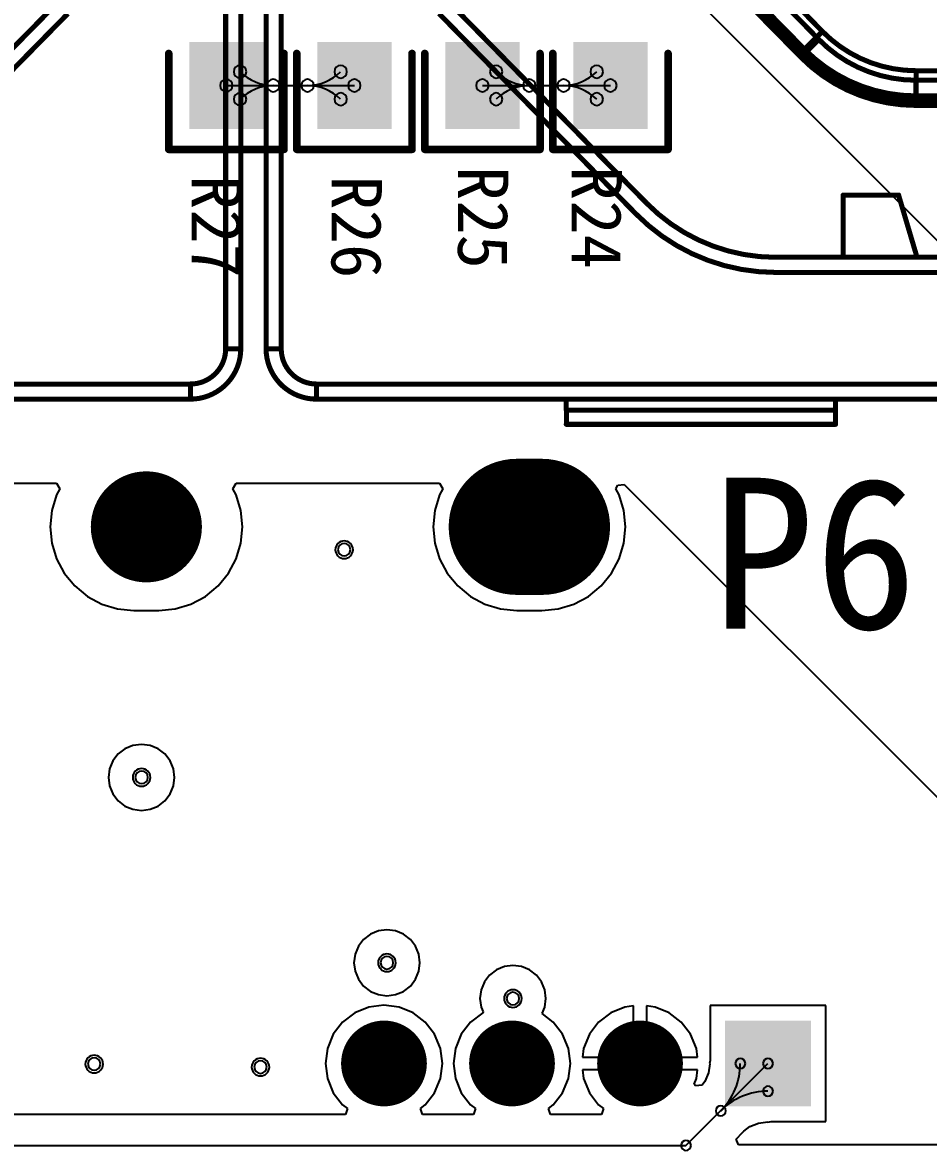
# Model space of a CAD drawing. Header units: inches. Extents: x 32166 to 66782, y 2386 to 7162.
# Drawn here: x 33079.6 to 33160.5, y 3760 to 3860.8 of the extents above; entities that cross this region are included whole.
import ezdxf

# ---------------------------------------------------------------- set-up
doc = ezdxf.new("R2010")
doc.units = ezdxf.units.IN
doc.header["$LTSCALE"] = 0.64311
doc.header["$MEASUREMENT"] = 0
for name, color, linetype in [('MULTILAYER', 9, 'CONTINUOUS'), ('TOPLAYER', 1, 'CONTINUOUS'), ('TOPOVERLAY', 2, 'CONTINUOUS'), ('TOPPASTE', 8, 'CONTINUOUS'), ('TOPSOLDER', 216, 'CONTINUOUS')]:
    doc.layers.add(name, color=color, linetype=linetype)
doc.styles.get("Standard").update_dxf_attribs({"font": 'txt', "width": 0.8})

msp = doc.modelspace()

# ---------------------------------------------------------------- linework, layer by layer
at = {"layer": 'MULTILAYER'}
for points, const_width in [([(33091.98, 3815.7, 1), (33089.28, 3815.7, 1)], 2.7), ([(33126.18, 3815.7, 1), (33123.48, 3815.7, 1)], 2.7), ([(33110.16, 3767.76, 1), (33113.53, 3767.76, 1)], 3.37), ([(33121.59, 3767.76, 1), (33124.96, 3767.76, 1)], 3.37), ([(33133.02, 3767.76, 1), (33136.39, 3767.76, 1)], 3.37)]:
    msp.add_lwpolyline(points, format="xyb", close=True, dxfattribs=dict(at, const_width=const_width))
for centre, start, end in [((33108.29, 3813.66), 0, 180), ((33108.29, 3813.66), 180, 0), ((33090.2, 3793.32), 0, 180), ((33090.2, 3793.32), 180, 0), ((33112.11, 3776.76), 0, 180), ((33112.11, 3776.76), 180, 0), ((33123.36, 3773.56), 0, 180), ((33123.36, 3773.56), 180, 0), ((33085.97, 3767.71), 0, 180), ((33085.97, 3767.71), 180, 0), ((33100.82, 3767.44), 0, 180), ((33100.82, 3767.44), 180, 0)]:
    msp.add_arc(centre, 0.562, start, end, dxfattribs=at)
msp.add_solid([(33142.76, 3764.38), (33149.51, 3764.38), (33142.76, 3771.13), (33149.51, 3771.13)], dxfattribs=at)
at = {"layer": 'TOPLAYER'}
for p, q in [((33137.12, 3865.42), (33161.66, 3840.88)), ((33097.77, 3855.13), (33109.2, 3855.13)), ((33120.63, 3855.13), (33132.06, 3855.13)), ((32940.8, 3819.6), (33082.61, 3819.6)), ((33082.61, 3819.6), (33082.91, 3819.11)), ((33082.91, 3819.11), (33082.61, 3818.55)), ((33098.35, 3819.11), (33098.64, 3819.6)), ((33098.64, 3818.55), (33098.35, 3819.11)), ((33098.64, 3819.6), (33116.81, 3819.6)), ((33116.81, 3819.6), (33117.11, 3819.11)), ((33117.11, 3819.11), (33116.81, 3818.55)), ((33132.55, 3819.11), (33132.73, 3819.41)), ((33132.84, 3818.55), (33132.55, 3819.11)), ((33132.73, 3819.41), (33133.29, 3819.48)), ((33133.29, 3819.48), (33162.74, 3790.03)), ((33082.61, 3818.55), (33082.18, 3817.15)), ((33099.07, 3817.15), (33098.64, 3818.55)), ((33116.81, 3818.55), (33116.38, 3817.15)), ((33133.27, 3817.15), (33132.84, 3818.55)), ((33082.18, 3817.15), (33082.04, 3815.7)), ((33099.21, 3815.7), (33099.07, 3817.15)), ((33116.38, 3817.15), (33116.24, 3815.7)), ((33133.41, 3815.7), (33133.27, 3817.15)), ((33082.04, 3815.7), (33082.18, 3814.24)), ((33099.07, 3814.24), (33099.21, 3815.7)), ((33116.24, 3815.7), (33116.38, 3814.24)), ((33133.27, 3814.24), (33133.41, 3815.7)), ((33082.18, 3814.24), (33082.61, 3812.84)), ((33098.64, 3812.84), (33099.07, 3814.24)), ((33116.38, 3814.24), (33116.81, 3812.84)), ((33132.84, 3812.84), (33133.27, 3814.24)), ((33082.61, 3812.84), (33083.3, 3811.55)), ((33097.96, 3811.55), (33098.64, 3812.84)), ((33116.81, 3812.84), (33117.5, 3811.55)), ((33132.16, 3811.55), (33132.84, 3812.84)), ((33083.3, 3811.55), (33084.23, 3810.42)), ((33097.03, 3810.42), (33097.96, 3811.55)), ((33117.5, 3811.55), (33118.43, 3810.42)), ((33131.23, 3810.42), (33132.16, 3811.55)), ((33084.23, 3810.42), (33085.36, 3809.49)), ((33095.9, 3809.49), (33097.03, 3810.42)), ((33118.43, 3810.42), (33119.56, 3809.49)), ((33130.1, 3809.49), (33131.23, 3810.42)), ((33085.36, 3809.49), (33086.65, 3808.8)), ((33094.61, 3808.8), (33095.9, 3809.49)), ((33119.56, 3809.49), (33120.85, 3808.8)), ((33128.81, 3808.8), (33130.1, 3809.49)), ((33086.65, 3808.8), (33088.05, 3808.38)), ((33088.05, 3808.38), (33089.5, 3808.24)), ((33089.5, 3808.24), (33091.75, 3808.24)), ((33091.75, 3808.24), (33093.21, 3808.38)), ((33093.21, 3808.38), (33094.61, 3808.8)), ((33120.85, 3808.8), (33122.25, 3808.38)), ((33122.25, 3808.38), (33123.7, 3808.24)), ((33123.7, 3808.24), (33125.95, 3808.24)), ((33125.95, 3808.24), (33127.41, 3808.38)), ((33127.41, 3808.38), (33128.81, 3808.8)), ((33088.72, 3795.87), (33088.11, 3795.41)), ((33089.43, 3796.17), (33088.72, 3795.87)), ((33090.2, 3796.27), (33089.43, 3796.17)), ((33090.96, 3796.17), (33090.2, 3796.27)), ((33091.67, 3795.87), (33090.96, 3796.17)), ((33092.28, 3795.41), (33091.67, 3795.87)), ((33087.64, 3794.79), (33087.35, 3794.08)), ((33088.11, 3795.41), (33087.64, 3794.79)), ((33092.75, 3794.79), (33092.28, 3795.41)), ((33093.05, 3794.08), (33092.75, 3794.79)), ((33087.35, 3794.08), (33087.25, 3793.32)), ((33093.15, 3793.32), (33093.05, 3794.08)), ((33087.25, 3793.32), (33087.35, 3792.56)), ((33093.05, 3792.56), (33093.15, 3793.32)), ((33087.35, 3792.56), (33087.64, 3791.84)), ((33087.64, 3791.84), (33088.11, 3791.23)), ((33092.28, 3791.23), (33092.75, 3791.84)), ((33092.75, 3791.84), (33093.05, 3792.56)), ((33088.11, 3791.23), (33088.72, 3790.76)), ((33088.72, 3790.76), (33089.43, 3790.47)), ((33090.96, 3790.47), (33091.67, 3790.76)), ((33091.67, 3790.76), (33092.28, 3791.23)), ((33089.43, 3790.47), (33090.2, 3790.37)), ((33090.2, 3790.37), (33090.96, 3790.47)), ((33111.35, 3779.61), (33110.64, 3779.31)), ((33112.11, 3779.71), (33111.35, 3779.61)), ((33112.88, 3779.61), (33112.11, 3779.71)), ((33113.59, 3779.31), (33112.88, 3779.61)), ((33110.03, 3778.85), (33109.56, 3778.24)), ((33110.64, 3779.31), (33110.03, 3778.85)), ((33114.2, 3778.85), (33113.59, 3779.31)), ((33114.67, 3778.24), (33114.2, 3778.85)), ((33109.56, 3778.24), (33109.26, 3777.52)), ((33114.96, 3777.52), (33114.67, 3778.24)), ((33109.26, 3777.52), (33109.16, 3776.76)), ((33109.16, 3776.76), (33109.26, 3776)), ((33115.06, 3776.76), (33114.96, 3777.52)), ((33114.96, 3776), (33115.06, 3776.76)), ((33109.26, 3776), (33109.56, 3775.28)), ((33114.67, 3775.28), (33114.96, 3776)), ((33121.28, 3775.65), (33120.81, 3775.04)), ((33121.89, 3776.12), (33121.28, 3775.65)), ((33122.6, 3776.41), (33121.89, 3776.12)), ((33123.36, 3776.52), (33122.6, 3776.41)), ((33124.13, 3776.41), (33123.36, 3776.52)), ((33124.84, 3776.12), (33124.13, 3776.41)), ((33125.45, 3775.65), (33124.84, 3776.12)), ((33125.92, 3775.04), (33125.45, 3775.65)), ((33109.56, 3775.28), (33110.03, 3774.67)), ((33110.03, 3774.67), (33110.64, 3774.2)), ((33113.59, 3774.2), (33114.2, 3774.67)), ((33114.2, 3774.67), (33114.67, 3775.28)), ((33120.81, 3775.04), (33120.51, 3774.33)), ((33126.21, 3774.33), (33125.92, 3775.04)), ((33110.64, 3774.2), (33111.35, 3773.91)), ((33111.35, 3773.91), (33112.11, 3773.81)), ((33112.11, 3773.81), (33112.88, 3773.91)), ((33112.88, 3773.91), (33113.59, 3774.2)), ((33120.51, 3774.33), (33120.41, 3773.56)), ((33120.41, 3773.56), (33120.51, 3772.8)), ((33126.31, 3773.56), (33126.21, 3774.33)), ((33126.21, 3772.8), (33126.31, 3773.56)), ((33110.49, 3772.8), (33109.23, 3772.28)), ((33111.84, 3772.98), (33110.49, 3772.8)), ((33113.19, 3772.8), (33111.84, 3772.98)), ((33114.45, 3772.28), (33113.19, 3772.8)), ((33120.51, 3772.8), (33120.7, 3772.36)), ((33125.97, 3772.21), (33126.21, 3772.8)), ((33133.35, 3772.8), (33132.09, 3772.28)), ((33134.13, 3772.9), (33133.35, 3772.8)), ((33134.13, 3768.33), (33134.13, 3772.9)), ((33136.05, 3772.8), (33135.27, 3772.9)), ((33135.27, 3772.9), (33135.27, 3768.33)), ((33137.31, 3772.28), (33136.05, 3772.8)), ((33151.31, 3772.93), (33140.96, 3772.93)), ((33140.96, 3772.93), (33140.96, 3768.03)), ((33151.31, 3762.58), (33151.31, 3772.93)), ((33109.23, 3772.28), (33108.15, 3771.45)), ((33115.53, 3771.45), (33114.45, 3772.28)), ((33120.66, 3772.28), (33119.58, 3771.45)), ((33120.7, 3772.36), (33120.66, 3772.28)), ((33126.96, 3771.45), (33125.97, 3772.21)), ((33132.09, 3772.28), (33131.01, 3771.45)), ((33138.39, 3771.45), (33137.31, 3772.28)), ((33108.15, 3771.45), (33107.32, 3770.37)), ((33116.36, 3770.37), (33115.53, 3771.45)), ((33119.58, 3771.45), (33118.75, 3770.37)), ((33127.79, 3770.37), (33126.96, 3771.45)), ((33131.01, 3771.45), (33130.18, 3770.37)), ((33139.22, 3770.37), (33138.39, 3771.45)), ((33107.32, 3770.37), (33106.8, 3769.11)), ((33116.88, 3769.11), (33116.36, 3770.37)), ((33118.75, 3770.37), (33118.23, 3769.11)), ((33128.31, 3769.11), (33127.79, 3770.37)), ((33130.18, 3770.37), (33129.66, 3769.11)), ((33139.74, 3769.11), (33139.22, 3770.37)), ((33106.8, 3769.11), (33106.62, 3767.76)), ((33117.06, 3767.76), (33116.88, 3769.11)), ((33118.23, 3769.11), (33118.05, 3767.76)), ((33128.49, 3767.76), (33128.31, 3769.11)), ((33129.66, 3769.11), (33129.56, 3768.33)), ((33139.85, 3768.33), (33139.74, 3769.11)), ((33106.62, 3767.76), (33106.8, 3766.41)), ((33116.88, 3766.41), (33117.06, 3767.76)), ((33118.05, 3767.76), (33118.23, 3766.41)), ((33128.31, 3766.41), (33128.49, 3767.76)), ((33129.56, 3768.33), (33134.13, 3768.33)), ((33135.27, 3768.33), (33139.85, 3768.33)), ((33138.81, 3760.44), (33146.13, 3767.76)), ((33140.93, 3767.74), (33140.82, 3766.92)), ((33140.96, 3768.03), (33140.9, 3767.76)), ((33140.9, 3767.76), (33140.9, 3767.76)), ((33140.9, 3767.76), (33140.93, 3767.74)), ((33139.85, 3767.19), (33129.56, 3767.19)), ((33129.56, 3767.19), (33129.66, 3766.41)), ((33139.74, 3766.41), (33139.85, 3767.19)), ((33140.82, 3766.92), (33140.49, 3766.14)), ((33106.8, 3766.41), (33107.32, 3765.15)), ((33116.36, 3765.15), (33116.88, 3766.41)), ((33118.23, 3766.41), (33118.75, 3765.15)), ((33127.79, 3765.15), (33128.31, 3766.41)), ((33129.66, 3766.41), (33130.18, 3765.15)), ((33139.54, 3765.91), (33139.74, 3766.41)), ((33139.67, 3765.77), (33139.54, 3765.91)), ((33140.24, 3765.81), (33139.67, 3765.77)), ((33140.49, 3766.14), (33140.24, 3765.81)), ((33107.32, 3765.15), (33108.15, 3764.07)), ((33115.53, 3764.07), (33116.36, 3765.15)), ((33118.75, 3765.15), (33119.58, 3764.07)), ((33126.96, 3764.07), (33127.79, 3765.15)), ((33130.18, 3765.15), (33131.01, 3764.07)), ((33108.15, 3764.07), (33108.59, 3763.73)), ((33108.59, 3763.73), (33108.4, 3763.19)), ((33115.1, 3763.73), (33115.53, 3764.07)), ((33115.28, 3763.19), (33115.1, 3763.73)), ((33119.58, 3764.07), (33120.02, 3763.73)), ((33120.02, 3763.73), (33119.83, 3763.19)), ((33126.53, 3763.73), (33126.96, 3764.07)), ((33126.71, 3763.19), (33126.53, 3763.73)), ((33131.01, 3764.07), (33131.45, 3763.73)), ((33131.45, 3763.73), (33131.26, 3763.19)), ((33108.4, 3763.19), (32925.49, 3763.19)), ((33119.83, 3763.19), (33115.28, 3763.19)), ((33131.26, 3763.19), (33126.71, 3763.19)), ((33145.29, 3762.44), (33146.11, 3762.55)), ((33146.11, 3762.55), (33146.13, 3762.53)), ((33146.13, 3762.53), (33146.4, 3762.58)), ((33146.13, 3762.53), (33146.13, 3762.53)), ((33146.4, 3762.58), (33151.31, 3762.58)), ((33143.28, 3761.01), (33143.85, 3761.59)), ((33143.85, 3761.59), (33143.98, 3761.71)), ((33143.85, 3761.59), (33143.85, 3761.59)), ((33143.85, 3761.59), (33143.85, 3761.59)), ((33143.85, 3761.59), (33143.85, 3761.59)), ((33143.85, 3761.59), (33143.85, 3761.59)), ((33143.98, 3761.71), (33144.51, 3762.12)), ((33144.51, 3762.12), (33145.29, 3762.44)), ((33143.49, 3760.48), (33143.28, 3761.01)), ((33264.63, 3760.48), (33143.49, 3760.48)), ((32919.63, 3760.44), (33138.81, 3760.44))]:
    msp.add_line(p, q, dxfattribs=at)
at = {"layer": 'TOPLAYER', "const_width": 11.25}
msp.add_lwpolyline([(33123.7, 3815.7), (33125.95, 3815.7)], dxfattribs=at)
at = {"layer": 'TOPLAYER'}
for points, const_width in [([(33126.51, 3815.7, 1), (33120.89, 3815.7, 1)], 5.63), ([(33128.76, 3815.7, 1), (33123.14, 3815.7, 1)], 5.63), ([(33092.88, 3815.7, 1), (33088.38, 3815.7, 1)], 4.5), ([(33110.16, 3767.76, 1), (33113.53, 3767.76, 1)], 3.37), ([(33121.59, 3767.76, 1), (33124.96, 3767.76, 1)], 3.37), ([(33133.02, 3767.76, 1), (33136.39, 3767.76, 1)], 3.37)]:
    msp.add_lwpolyline(points, format="xyb", close=True, dxfattribs=dict(at, const_width=const_width))
for centre, radius, start, end in [((33099, 3856.36), 0.562, 0, 180), ((33099, 3856.36), 0.562, 0, 180), ((33099, 3856.36), 0.562, 0, 180), ((33099, 3856.36), 0.562, 180, 0), ((33099, 3856.36), 0.562, 180, 0), ((33099, 3856.36), 0.562, 180, 0), ((33101.96, 3859.31), 4.18, 224.9999, 269.9999), ((33101.96, 3859.31), 4.18, 224.9999, 269.9999), ((33101.96, 3859.31), 4.18, 224.9999, 269.9999), ((33105.02, 3859.31), 4.18, 270.0001, 315.0001), ((33105.02, 3859.31), 4.18, 270.0001, 315.0001), ((33105.02, 3859.31), 4.18, 270.0001, 315.0001), ((33107.98, 3856.36), 0.562, 0, 180), ((33107.98, 3856.36), 0.562, 0, 180), ((33107.98, 3856.36), 0.562, 0, 180), ((33107.98, 3856.36), 0.562, 180, 0), ((33107.98, 3856.36), 0.562, 180, 0), ((33107.98, 3856.36), 0.562, 180, 0), ((33121.86, 3856.36), 0.562, 0, 180), ((33121.86, 3856.36), 0.562, 0, 180), ((33121.86, 3856.36), 0.562, 0, 180), ((33121.86, 3856.36), 0.562, 180, 0), ((33121.86, 3856.36), 0.562, 180, 0), ((33121.86, 3856.36), 0.562, 180, 0), ((33124.82, 3859.31), 4.18, 224.9999, 269.9999), ((33124.82, 3859.31), 4.18, 224.9999, 269.9999), ((33124.82, 3859.31), 4.18, 224.9999, 269.9999), ((33127.88, 3859.31), 4.18, 270.0001, 315.0001), ((33127.88, 3859.31), 4.18, 270.0001, 315.0001), ((33127.88, 3859.31), 4.18, 270.0001, 315.0001), ((33130.84, 3856.36), 0.562, 0, 180), ((33130.84, 3856.36), 0.562, 0, 180), ((33130.84, 3856.36), 0.562, 0, 180), ((33130.84, 3856.36), 0.562, 180, 0), ((33130.84, 3856.36), 0.562, 180, 0), ((33130.84, 3856.36), 0.562, 180, 0), ((33097.77, 3855.13), 0.562, 0, 180), ((33101.96, 3855.13), 0.562, 0, 180), ((33101.96, 3855.13), 0.562, 0, 180), ((33101.96, 3855.13), 0.562, 0, 180), ((33101.96, 3855.13), 0.562, 0, 180), ((33101.96, 3855.13), 0.562, 0, 180), ((33101.96, 3855.13), 0.562, 0, 180), ((33105.02, 3855.13), 0.562, 0, 180), ((33105.02, 3855.13), 0.562, 0, 180), ((33105.02, 3855.13), 0.562, 0, 180), ((33105.02, 3855.13), 0.562, 0, 180), ((33105.02, 3855.13), 0.562, 0, 180), ((33105.02, 3855.13), 0.562, 0, 180), ((33109.2, 3855.13), 0.562, 0, 180), ((33120.63, 3855.13), 0.562, 0, 180), ((33124.82, 3855.13), 0.562, 0, 180), ((33124.82, 3855.13), 0.562, 0, 180), ((33124.82, 3855.13), 0.562, 0, 180), ((33124.82, 3855.13), 0.562, 0, 180), ((33124.82, 3855.13), 0.562, 0, 180), ((33124.82, 3855.13), 0.562, 0, 180), ((33127.88, 3855.13), 0.562, 0, 180), ((33127.88, 3855.13), 0.562, 0, 180), ((33127.88, 3855.13), 0.562, 0, 180), ((33127.88, 3855.13), 0.562, 0, 180), ((33127.88, 3855.13), 0.562, 0, 180), ((33127.88, 3855.13), 0.562, 0, 180), ((33132.06, 3855.13), 0.562, 0, 180), ((33097.77, 3855.13), 0.562, 180, 0), ((33099, 3853.91), 0.562, 0, 180), ((33099, 3853.91), 0.562, 0, 180), ((33099, 3853.91), 0.562, 0, 180), ((33101.96, 3850.95), 4.18, 90, 135), ((33101.96, 3850.95), 4.18, 90, 135), ((33101.96, 3850.95), 4.18, 90, 135), ((33101.96, 3855.13), 0.562, 180, 0), ((33101.96, 3855.13), 0.562, 180, 0), ((33101.96, 3855.13), 0.562, 180, 0), ((33101.96, 3855.13), 0.562, 180, 0), ((33101.96, 3855.13), 0.562, 180, 0), ((33101.96, 3855.13), 0.562, 180, 0), ((33105.02, 3855.13), 0.562, 180, 0), ((33105.02, 3855.13), 0.562, 180, 0), ((33105.02, 3855.13), 0.562, 180, 0), ((33105.02, 3855.13), 0.562, 180, 0), ((33105.02, 3855.13), 0.562, 180, 0), ((33105.02, 3855.13), 0.562, 180, 0), ((33105.02, 3850.95), 4.18, 44.9999, 89.9999), ((33105.02, 3850.95), 4.18, 44.9999, 89.9999), ((33105.02, 3850.95), 4.18, 44.9999, 89.9999), ((33107.98, 3853.91), 0.562, 0, 180), ((33107.98, 3853.91), 0.562, 0, 180), ((33107.98, 3853.91), 0.562, 0, 180), ((33109.2, 3855.13), 0.562, 180, 0), ((33120.63, 3855.13), 0.562, 180, 0), ((33121.86, 3853.91), 0.562, 0, 180), ((33121.86, 3853.91), 0.562, 0, 180), ((33121.86, 3853.91), 0.562, 0, 180), ((33124.82, 3850.95), 4.18, 90.0001, 135.0001), ((33124.82, 3850.95), 4.18, 90.0001, 135.0001), ((33124.82, 3850.95), 4.18, 90.0001, 135.0001), ((33124.82, 3855.13), 0.562, 180, 0), ((33124.82, 3855.13), 0.562, 180, 0), ((33124.82, 3855.13), 0.562, 180, 0), ((33124.82, 3855.13), 0.562, 180, 0), ((33124.82, 3855.13), 0.562, 180, 0), ((33124.82, 3855.13), 0.562, 180, 0), ((33127.88, 3855.13), 0.562, 180, 0), ((33127.88, 3855.13), 0.562, 180, 0), ((33127.88, 3855.13), 0.562, 180, 0), ((33127.88, 3855.13), 0.562, 180, 0), ((33127.88, 3855.13), 0.562, 180, 0), ((33127.88, 3855.13), 0.562, 180, 0), ((33127.88, 3850.95), 4.18, 44.9999, 89.9999), ((33127.88, 3850.95), 4.18, 44.9999, 89.9999), ((33127.88, 3850.95), 4.18, 44.9999, 89.9999), ((33130.84, 3853.91), 0.562, 0, 180), ((33130.84, 3853.91), 0.562, 0, 180), ((33130.84, 3853.91), 0.562, 0, 180), ((33132.06, 3855.13), 0.562, 180, 0), ((33099, 3853.91), 0.562, 180, 0), ((33099, 3853.91), 0.562, 180, 0), ((33099, 3853.91), 0.562, 180, 0), ((33107.98, 3853.91), 0.562, 180, 0), ((33107.98, 3853.91), 0.562, 180, 0), ((33107.98, 3853.91), 0.562, 180, 0), ((33121.86, 3853.91), 0.562, 180, 0), ((33121.86, 3853.91), 0.562, 180, 0), ((33121.86, 3853.91), 0.562, 180, 0), ((33130.84, 3853.91), 0.562, 180, 0), ((33130.84, 3853.91), 0.562, 180, 0), ((33130.84, 3853.91), 0.562, 180, 0), ((33108.29, 3813.66), 0.562, 0, 180), ((33108.29, 3813.66), 0.562, 180, 0), ((33090.2, 3793.32), 0.562, 0, 180), ((33090.2, 3793.32), 0.562, 180, 0), ((33112.11, 3776.76), 0.562, 0, 180), ((33112.11, 3776.76), 0.562, 180, 0), ((33123.36, 3773.56), 0.562, 0, 180), ((33123.36, 3773.56), 0.562, 180, 0), ((33085.97, 3767.71), 0.562, 0, 180), ((33085.97, 3767.71), 0.562, 180, 0), ((33100.82, 3767.44), 0.562, 0, 180), ((33137.68, 3767.76), 5.98, 315.0001, 0.0001), ((33137.68, 3767.76), 5.98, 315.0001, 0.0001), ((33143.66, 3767.76), 0.45, 0, 180), ((33143.66, 3767.76), 0.45, 0, 180), ((33143.66, 3767.76), 0.45, 180, 0), ((33143.66, 3767.76), 0.45, 180, 0), ((33146.13, 3767.76), 0.45, 0, 180), ((33146.13, 3767.76), 0.45, 180, 0), ((33100.82, 3767.44), 0.562, 180, 0), ((33146.13, 3765.28), 0.45, 0, 180), ((33146.13, 3765.28), 0.45, 0, 180), ((33146.13, 3759.31), 5.98, 89.9999, 134.9999), ((33146.13, 3759.31), 5.98, 89.9999, 134.9999), ((33146.13, 3765.28), 0.45, 180, 0), ((33146.13, 3765.28), 0.45, 180, 0), ((33141.91, 3763.53), 0.45, 0, 180), ((33141.91, 3763.53), 0.45, 0, 180), ((33141.91, 3763.53), 0.45, 0, 180), ((33141.91, 3763.53), 0.45, 0, 180), ((33141.91, 3763.53), 0.45, 180, 0), ((33141.91, 3763.53), 0.45, 180, 0), ((33141.91, 3763.53), 0.45, 180, 0), ((33141.91, 3763.53), 0.45, 180, 0), ((33138.81, 3760.44), 0.45, 0, 180), ((33138.81, 3760.44), 0.45, 0, 180), ((33138.81, 3760.44), 0.45, 180, 0), ((33138.81, 3760.44), 0.45, 180, 0)]:
    msp.add_arc(centre, radius, start, end, dxfattribs=at)
for points in [[(33100.63, 3851.7), (33100.63, 3858.56), (33094.92, 3851.7), (33094.92, 3858.56)], [(33106.35, 3858.56), (33106.35, 3851.7), (33112.06, 3858.56), (33112.06, 3851.7)], [(33117.78, 3858.56), (33117.78, 3851.7), (33123.49, 3858.56), (33123.49, 3851.7)], [(33134.92, 3851.7), (33134.92, 3858.56), (33129.21, 3851.7), (33129.21, 3858.56)], [(33142.76, 3764.38), (33149.51, 3764.38), (33142.76, 3771.13), (33149.51, 3771.13)]]:
    msp.add_solid(points, dxfattribs=at)
at = {"layer": 'TOPOVERLAY'}
for points, const_width in [([(33097.71, 3831.61), (33097.71, 3946.36)], 0.45), ([(33099.06, 3831.61), (33099.06, 3946.36)], 0.45), ([(33101.32, 3831.61), (33101.32, 3946.36)], 0.45), ([(33102.67, 3831.61), (33102.67, 3946.36)], 0.45), ([(33134.92, 3876.31), (33150.99, 3859.96)], 0.45), ([(33134.62, 3875.57), (33150.67, 3859.24)], 0.45), ([(33133.01, 3874.44), (33149.08, 3858.08)], 0.45), ([(33133.31, 3874.73), (33149.38, 3858.38)], 0.45), ([(33133.01, 3873.99), (33149.06, 3857.66)], 0.45), ([(33065.09, 3844.62), (33082.66, 3862.49)], 0.45), ([(33117.72, 3862.49), (33135.29, 3844.62)], 0.45), ([(33066.06, 3843.67), (33083.62, 3861.55)], 0.45), ([(33116.76, 3861.55), (33134.33, 3843.67)], 0.45), ([(33149.06, 3857.66), (33150.67, 3859.24)], 0.45), ([(33149.08, 3858.08), (33150.99, 3859.96)], 0.45), ([(33092.63, 3857.99), (33092.63, 3849.42)], 0.675), ([(33102.92, 3857.99), (33102.92, 3849.42)], 0.675), ([(33104.06, 3849.42), (33104.06, 3857.99)], 0.675), ([(33114.35, 3849.42), (33114.35, 3857.99)], 0.675), ([(33115.49, 3857.99), (33115.49, 3849.42)], 0.675), ([(33125.78, 3857.99), (33125.78, 3849.42)], 0.675), ([(33126.92, 3857.99), (33126.92, 3849.42)], 0.675), ([(33137.21, 3857.99), (33137.21, 3849.42)], 0.675), ([(33159.35, 3853.78), (33159.35, 3856.45)], 0.45), ([(33159.35, 3856.45), (33201.24, 3856.45)], 0.45), ([(33159.33, 3853.35), (33159.33, 3855.6)], 0.45), ([(33159.33, 3855.6), (33201.25, 3855.6)], 0.45), ([(33159.35, 3854.2), (33201.24, 3854.2)], 0.45), ([(33159.33, 3853.35), (33201.25, 3853.35)], 0.45), ([(33159.35, 3853.78), (33201.24, 3853.78)], 0.45), ([(33102.92, 3849.42), (33092.63, 3849.42)], 0.675), ([(33104.06, 3849.42), (33114.35, 3849.42)], 0.675), ([(33125.78, 3849.42), (33115.49, 3849.42)], 0.675), ([(33137.21, 3849.42), (33126.92, 3849.42)], 0.675), ([(33152.84, 3839.84), (33152.84, 3845.34)], 0.45), ([(33152.84, 3845.34), (33157.79, 3845.34)], 0.45), ([(33157.79, 3845.34), (33159.42, 3839.84)], 0.45), ([(33146.83, 3839.78), (33213.76, 3839.78)], 0.45), ([(33146.83, 3838.43), (33213.76, 3838.43)], 0.45), ([(33097.71, 3831.61), (33099.06, 3831.61)], 0.45), ([(33101.32, 3831.61), (33102.67, 3831.61)], 0.45), ([(32945.61, 3828.46), (33094.56, 3828.46)], 0.45), ([(33094.56, 3827.11), (33094.56, 3828.46)], 0.45), ([(33105.82, 3828.46), (33254.77, 3828.46)], 0.45), ([(33105.82, 3827.11), (33105.82, 3828.46)], 0.45), ([(32945.61, 3827.11), (33094.56, 3827.11)], 0.45), ([(33105.82, 3827.11), (33254.77, 3827.11)], 0.45), ([(33128.12, 3826.12), (33128.12, 3827.11)], 0.45), ([(33152.17, 3824.86), (33152.17, 3827.11)], 0.45), ([(33128.13, 3824.86), (33128.13, 3826.12)], 0.45), ([(33128.12, 3826.12), (33152.17, 3826.12)], 0.45), ([(33128.13, 3824.86), (33152.17, 3824.86)], 0.45)]:
    msp.add_lwpolyline(points, dxfattribs=dict(at, const_width=const_width))
for points, const_width in [([(33150.55, 3859.24, 1), (33150.78, 3859.24, 1)], 0.225), ([(33150.55, 3859.24, 1), (33150.78, 3859.24, 1)], 0.225), ([(33150.55, 3859.24, 1), (33150.78, 3859.24, 1)], 0.225), ([(33150.88, 3859.96, 1), (33151.1, 3859.96, 1)], 0.225), ([(33150.88, 3859.96, 1), (33151.1, 3859.96, 1)], 0.225), ([(33150.88, 3859.96, 1), (33151.1, 3859.96, 1)], 0.225), ([(33092.63, 3857.82, 1), (33092.63, 3858.16, 1)], 0.337), ([(33102.92, 3857.82, 1), (33102.92, 3858.16, 1)], 0.337), ([(33104.06, 3858.16, 1), (33104.06, 3857.82, 1)], 0.337), ([(33114.35, 3858.16, 1), (33114.35, 3857.82, 1)], 0.337), ([(33115.49, 3858.16, 1), (33115.49, 3857.82, 1)], 0.337), ([(33125.78, 3858.16, 1), (33125.78, 3857.82, 1)], 0.337), ([(33126.92, 3857.82, 1), (33126.92, 3858.16, 1)], 0.337), ([(33137.21, 3857.82, 1), (33137.21, 3858.16, 1)], 0.337), ([(33148.97, 3858.08, 1), (33149.19, 3858.08, 1)], 0.225), ([(33148.97, 3858.08, 1), (33149.19, 3858.08, 1)], 0.225), ([(33148.97, 3858.08, 1), (33149.19, 3858.08, 1)], 0.225), ([(33149.27, 3858.38, 1), (33149.5, 3858.38, 1)], 0.225), ([(33149.27, 3858.38, 1), (33149.5, 3858.38, 1)], 0.225), ([(33148.95, 3857.66, 1), (33149.18, 3857.66, 1)], 0.225), ([(33148.95, 3857.66, 1), (33149.18, 3857.66, 1)], 0.225), ([(33148.95, 3857.66, 1), (33149.18, 3857.66, 1)], 0.225), ([(33159.24, 3856.45, 1), (33159.46, 3856.45, 1)], 0.225), ([(33159.24, 3856.45, 1), (33159.46, 3856.45, 1)], 0.225), ([(33159.24, 3856.45, 1), (33159.46, 3856.45, 1)], 0.225), ([(33159.22, 3855.6, 1), (33159.45, 3855.6, 1)], 0.225), ([(33159.22, 3855.6, 1), (33159.45, 3855.6, 1)], 0.225), ([(33159.22, 3855.6, 1), (33159.45, 3855.6, 1)], 0.225), ([(33159.24, 3854.2, 1), (33159.46, 3854.2, 1)], 0.225), ([(33159.24, 3854.2, 1), (33159.46, 3854.2, 1)], 0.225), ([(33159.22, 3853.35, 1), (33159.45, 3853.35, 1)], 0.225), ([(33159.22, 3853.35, 1), (33159.45, 3853.35, 1)], 0.225), ([(33159.22, 3853.35, 1), (33159.45, 3853.35, 1)], 0.225), ([(33159.24, 3853.78, 1), (33159.46, 3853.78, 1)], 0.225), ([(33159.24, 3853.78, 1), (33159.46, 3853.78, 1)], 0.225), ([(33159.24, 3853.78, 1), (33159.46, 3853.78, 1)], 0.225), ([(33092.63, 3849.25, 1), (33092.63, 3849.59, 1)], 0.337), ([(33092.63, 3849.25, 1), (33092.63, 3849.59, 1)], 0.337), ([(33102.92, 3849.25, 1), (33102.92, 3849.59, 1)], 0.337), ([(33102.92, 3849.25, 1), (33102.92, 3849.59, 1)], 0.337), ([(33104.06, 3849.59, 1), (33104.06, 3849.25, 1)], 0.337), ([(33104.06, 3849.59, 1), (33104.06, 3849.25, 1)], 0.337), ([(33114.35, 3849.59, 1), (33114.35, 3849.25, 1)], 0.337), ([(33114.35, 3849.59, 1), (33114.35, 3849.25, 1)], 0.337), ([(33115.49, 3849.59, 1), (33115.49, 3849.25, 1)], 0.337), ([(33115.49, 3849.59, 1), (33115.49, 3849.25, 1)], 0.337), ([(33125.78, 3849.59, 1), (33125.78, 3849.25, 1)], 0.337), ([(33125.78, 3849.59, 1), (33125.78, 3849.25, 1)], 0.337), ([(33126.92, 3849.25, 1), (33126.92, 3849.59, 1)], 0.337), ([(33126.92, 3849.25, 1), (33126.92, 3849.59, 1)], 0.337), ([(33137.21, 3849.25, 1), (33137.21, 3849.59, 1)], 0.337), ([(33137.21, 3849.25, 1), (33137.21, 3849.59, 1)], 0.337), ([(33152.73, 3845.34, 1), (33152.96, 3845.34, 1)], 0.225), ([(33152.73, 3845.34, 1), (33152.96, 3845.34, 1)], 0.225), ([(33157.68, 3845.34, 1), (33157.91, 3845.34, 1)], 0.225), ([(33157.68, 3845.34, 1), (33157.91, 3845.34, 1)], 0.225), ([(33135.18, 3844.62, 1), (33135.4, 3844.62, 1)], 0.225), ([(33135.18, 3844.62, 1), (33135.4, 3844.62, 1)], 0.225), ([(33134.21, 3843.67, 1), (33134.44, 3843.67, 1)], 0.225), ([(33134.21, 3843.67, 1), (33134.44, 3843.67, 1)], 0.225), ([(33152.73, 3839.84, 1), (33152.96, 3839.84, 1)], 0.225), ([(33159.31, 3839.84, 1), (33159.53, 3839.84, 1)], 0.225), ([(33146.72, 3839.78, 1), (33146.94, 3839.78, 1)], 0.225), ([(33146.72, 3839.78, 1), (33146.94, 3839.78, 1)], 0.225), ([(33146.72, 3838.43, 1), (33146.94, 3838.43, 1)], 0.225), ([(33146.72, 3838.43, 1), (33146.94, 3838.43, 1)], 0.225), ([(33097.6, 3831.61, 1), (33097.83, 3831.61, 1)], 0.225), ([(33097.6, 3831.61, 1), (33097.83, 3831.61, 1)], 0.225), ([(33097.6, 3831.61, 1), (33097.83, 3831.61, 1)], 0.225), ([(33098.95, 3831.61, 1), (33099.18, 3831.61, 1)], 0.225), ([(33098.95, 3831.61, 1), (33099.18, 3831.61, 1)], 0.225), ([(33098.95, 3831.61, 1), (33099.18, 3831.61, 1)], 0.225), ([(33101.21, 3831.61, 1), (33101.43, 3831.61, 1)], 0.225), ([(33101.21, 3831.61, 1), (33101.43, 3831.61, 1)], 0.225), ([(33101.21, 3831.61, 1), (33101.43, 3831.61, 1)], 0.225), ([(33102.56, 3831.61, 1), (33102.78, 3831.61, 1)], 0.225), ([(33102.56, 3831.61, 1), (33102.78, 3831.61, 1)], 0.225), ([(33102.56, 3831.61, 1), (33102.78, 3831.61, 1)], 0.225), ([(33094.45, 3828.46, 1), (33094.68, 3828.46, 1)], 0.225), ([(33094.45, 3828.46, 1), (33094.68, 3828.46, 1)], 0.225), ([(33094.45, 3828.46, 1), (33094.68, 3828.46, 1)], 0.225), ([(33105.71, 3828.46, 1), (33105.93, 3828.46, 1)], 0.225), ([(33105.71, 3828.46, 1), (33105.93, 3828.46, 1)], 0.225), ([(33105.71, 3828.46, 1), (33105.93, 3828.46, 1)], 0.225), ([(33094.45, 3827.11, 1), (33094.68, 3827.11, 1)], 0.225), ([(33094.45, 3827.11, 1), (33094.68, 3827.11, 1)], 0.225), ([(33094.45, 3827.11, 1), (33094.68, 3827.11, 1)], 0.225), ([(33105.71, 3827.11, 1), (33105.93, 3827.11, 1)], 0.225), ([(33105.71, 3827.11, 1), (33105.93, 3827.11, 1)], 0.225), ([(33105.71, 3827.11, 1), (33105.93, 3827.11, 1)], 0.225), ([(33128.01, 3827.11, 1), (33128.23, 3827.11, 1)], 0.225), ([(33152.06, 3827.11, 1), (33152.28, 3827.11, 1)], 0.225), ([(33128.01, 3826.12, 1), (33128.24, 3826.12, 1)], 0.225), ([(33128.01, 3826.12, 1), (33128.23, 3826.12, 1)], 0.225), ([(33128.01, 3826.12, 1), (33128.23, 3826.12, 1)], 0.225), ([(33152.06, 3826.12, 1), (33152.28, 3826.12, 1)], 0.225), ([(33128.01, 3824.86, 1), (33128.24, 3824.86, 1)], 0.225), ([(33128.01, 3824.86, 1), (33128.24, 3824.86, 1)], 0.225), ([(33152.06, 3824.86, 1), (33152.28, 3824.86, 1)], 0.225), ([(33152.06, 3824.86, 1), (33152.28, 3824.86, 1)], 0.225)]:
    msp.add_lwpolyline(points, format="xyb", close=True, dxfattribs=dict(at, const_width=const_width))
at = {"layer": 'TOPOVERLAY', "const_width": 0.45}
for points in [[(33159.33, 3855.6, -0.201181), (33150.67, 3859.24)], [(33159.35, 3856.45, -0.201181), (33150.99, 3859.96)], [(33159.35, 3853.78, -0.201181), (33149.08, 3858.08)], [(33159.35, 3854.2, -0.201181), (33149.38, 3858.38)], [(33159.33, 3853.35, -0.201181), (33149.06, 3857.66)], [(33146.83, 3839.78, -0.201181), (33135.29, 3844.62)], [(33146.83, 3838.43, -0.201181), (33134.33, 3843.67)], [(33097.71, 3831.61, -0.414214), (33094.56, 3828.46)], [(33099.06, 3831.61, -0.414214), (33094.56, 3827.11)], [(33105.82, 3827.11, -0.414214), (33101.32, 3831.61)], [(33105.82, 3828.46, -0.414214), (33102.67, 3831.61)]]:
    msp.add_lwpolyline(points, format="xyb", dxfattribs=at)
at = {"layer": 'TOPPASTE'}
for points in [[(33100.63, 3851.7), (33100.63, 3858.56), (33094.92, 3851.7), (33094.92, 3858.56)], [(33106.35, 3858.56), (33106.35, 3851.7), (33112.06, 3858.56), (33112.06, 3851.7)], [(33117.78, 3858.56), (33117.78, 3851.7), (33123.49, 3858.56), (33123.49, 3851.7)], [(33134.92, 3851.7), (33134.92, 3858.56), (33129.21, 3851.7), (33129.21, 3858.56)]]:
    msp.add_solid(points, dxfattribs=at)
at = {"layer": 'TOPSOLDER', "const_width": 12.16}
msp.add_lwpolyline([(33123.7, 3815.7), (33125.95, 3815.7)], dxfattribs=at)
at = {"layer": 'TOPSOLDER'}
for points, const_width in [([(33126.74, 3815.7, 1), (33120.66, 3815.7, 1)], 6.08), ([(33128.99, 3815.7, 1), (33122.91, 3815.7, 1)], 6.08), ([(33093.11, 3815.7, 1), (33088.15, 3815.7, 1)], 4.96), ([(33109.93, 3767.76, 1), (33113.76, 3767.76, 1)], 3.83), ([(33121.36, 3767.76, 1), (33125.19, 3767.76, 1)], 3.83), ([(33132.79, 3767.76, 1), (33136.62, 3767.76, 1)], 3.83)]:
    msp.add_lwpolyline(points, format="xyb", close=True, dxfattribs=dict(at, const_width=const_width))
for centre, start, end in [((33108.29, 3813.66), 0, 180), ((33108.29, 3813.66), 180, 0), ((33090.2, 3793.32), 0, 180), ((33090.2, 3793.32), 180, 0), ((33112.11, 3776.76), 0, 180), ((33112.11, 3776.76), 180, 0), ((33123.36, 3773.56), 0, 180), ((33123.36, 3773.56), 180, 0), ((33085.97, 3767.71), 0, 180), ((33085.97, 3767.71), 180, 0), ((33100.82, 3767.44), 0, 180), ((33100.82, 3767.44), 180, 0)]:
    msp.add_arc(centre, 0.791, start, end, dxfattribs=at)
for points in [[(33101.09, 3851.25), (33101.09, 3859.02), (33094.46, 3851.25), (33094.46, 3859.02)], [(33105.89, 3859.02), (33105.89, 3851.25), (33112.52, 3859.02), (33112.52, 3851.25)], [(33117.32, 3859.02), (33117.32, 3851.25), (33123.95, 3859.02), (33123.95, 3851.25)], [(33135.38, 3851.25), (33135.38, 3859.02), (33128.75, 3851.25), (33128.75, 3859.02)], [(33142.3, 3763.93), (33149.96, 3763.93), (33142.3, 3771.59), (33149.96, 3771.59)]]:
    msp.add_solid(points, dxfattribs=at)

# ---------------------------------------------------------------- texts
at = {"layer": 'TOPOVERLAY'}
for s, height, rotation, p in [('R25', 4.5, 270, (33118.46, 3847.93)), ('R24', 4.5, 270, (33128.59, 3847.93)), ('R27', 4.5, 270, (33094.66, 3847.12)), ('R26', 4.5, 270, (33107.16, 3847.09)), ('P6', 13.5, 360, (33141.09, 3806.59))]:
    msp.add_text(s, height=height, rotation=rotation, dxfattribs=at).set_placement(p)

doc.saveas('drawing.dxf')
